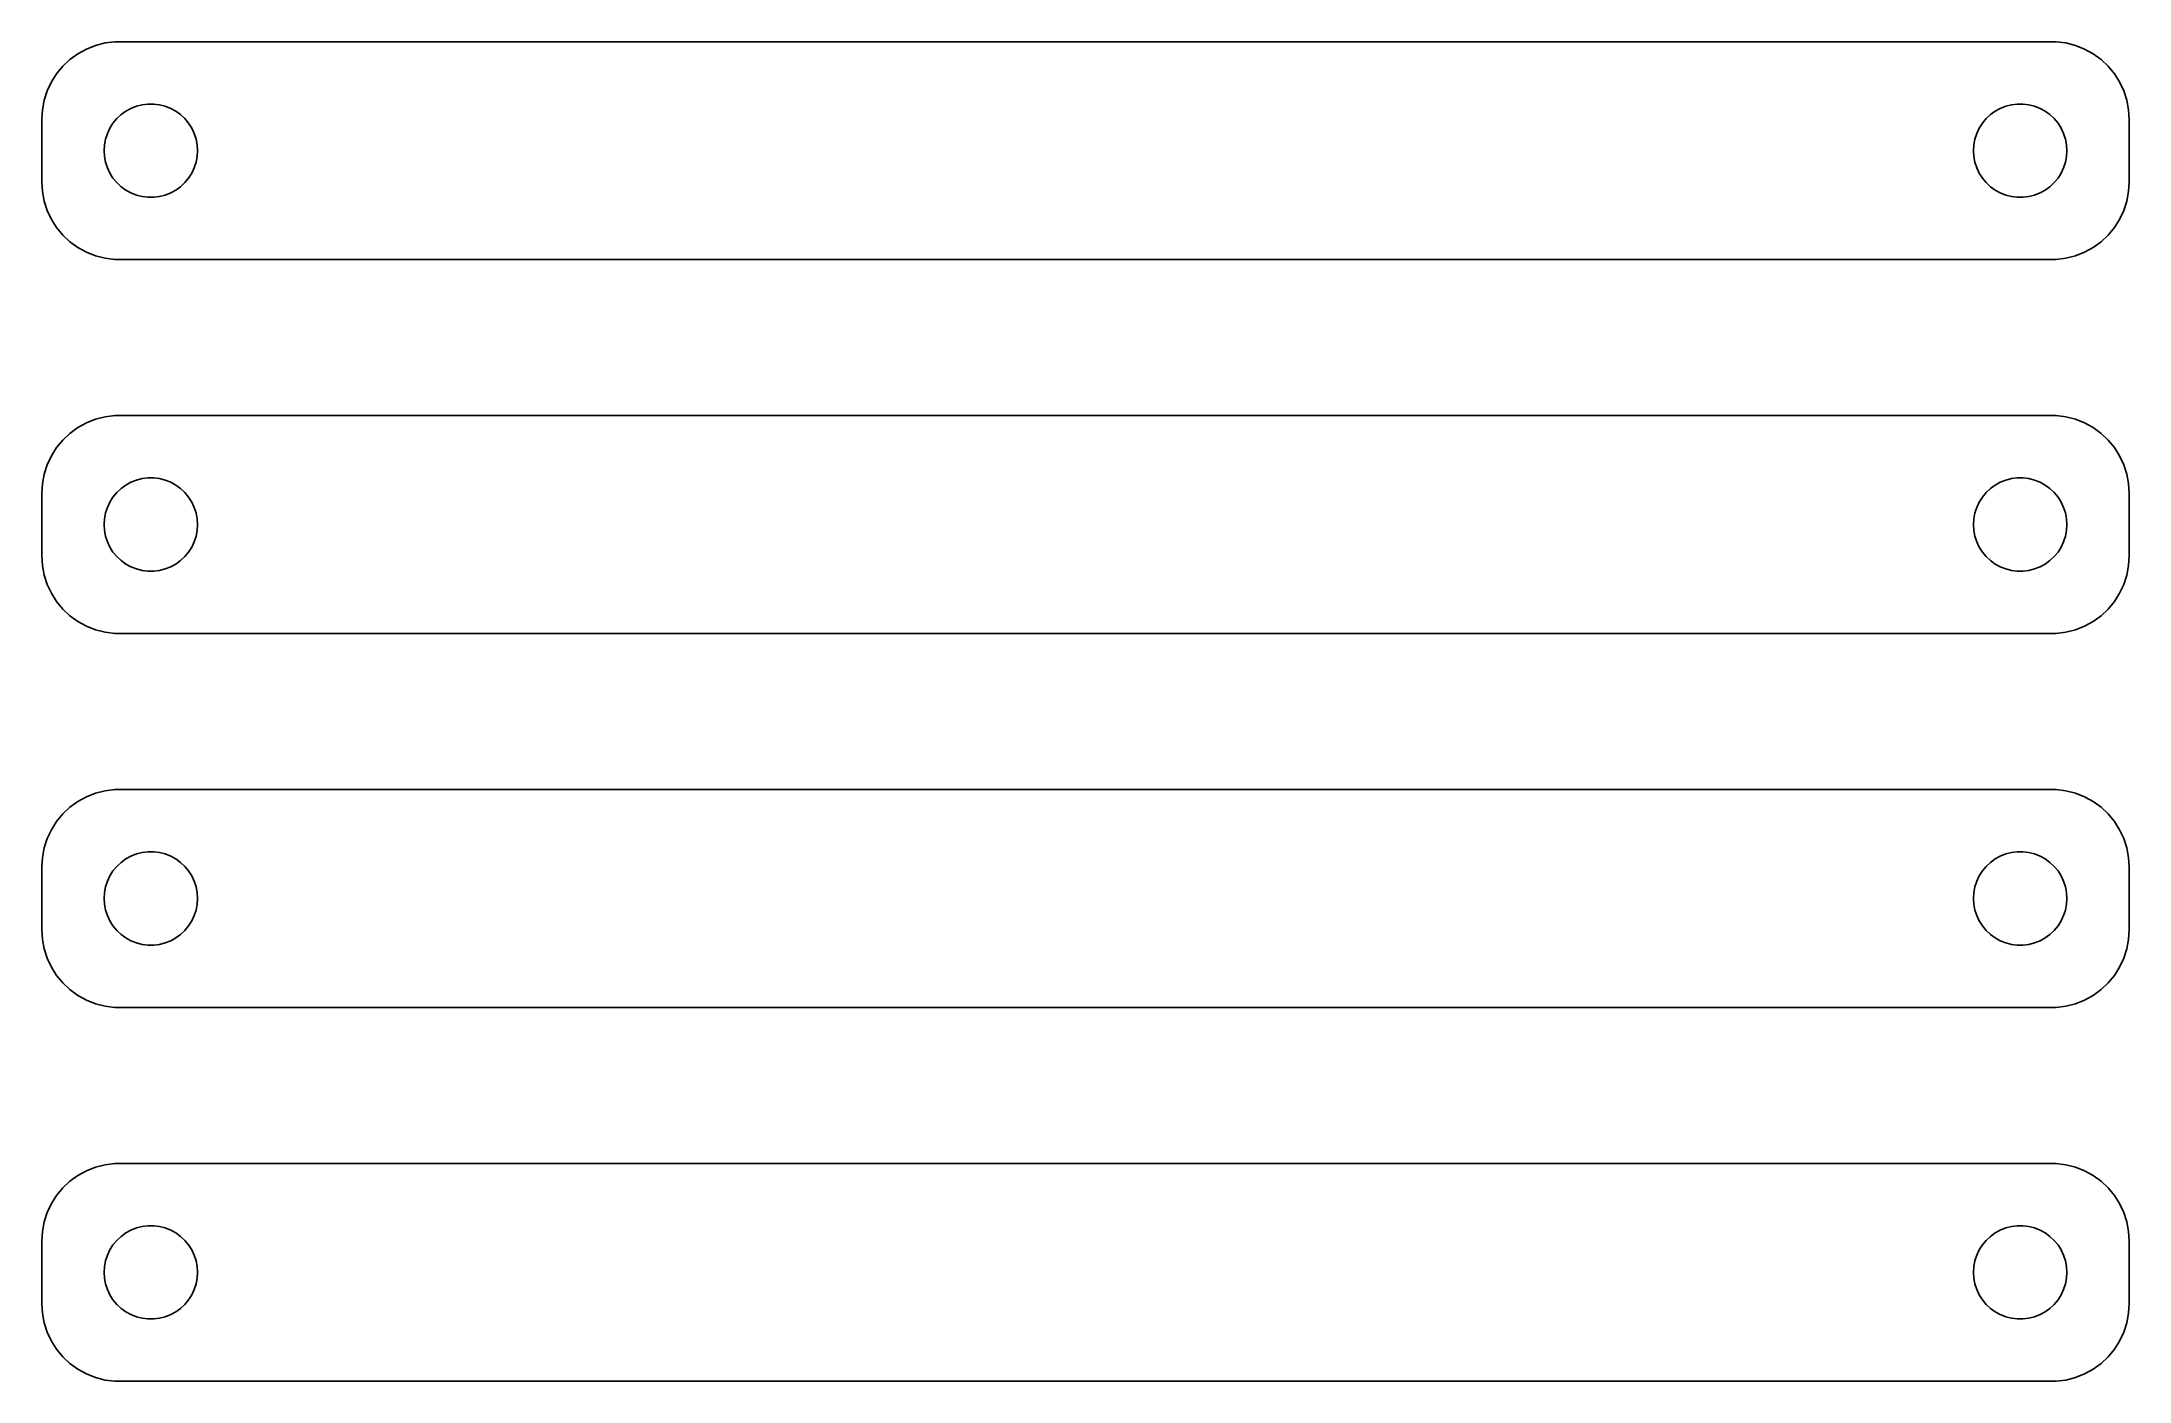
# Model space of a CAD drawing. Header units: metres. Extents: x -67 to 67, y 65 to 151.
import ezdxf

# ---------------------------------------------------------------- set-up
doc = ezdxf.new("R2010")
doc.units = ezdxf.units.M

msp = doc.modelspace()

# ---------------------------------------------------------------- linework, layer by layer
for p, q in [((-64.6791, 150.222), (-65.1871, 149.853)), ((-64.1289, 150.524), (-64.6791, 150.222)), ((-63.5451, 150.755), (-64.1289, 150.524)), ((-62.9369, 150.911), (-63.5451, 150.755)), ((-62.3139, 150.99), (-62.9369, 150.911)), ((62.3139, 150.99), (-62.3139, 150.99)), ((62.9369, 150.911), (62.3139, 150.99)), ((63.5451, 150.755), (62.9369, 150.911)), ((64.1289, 150.524), (63.5451, 150.755)), ((64.6791, 150.222), (64.1289, 150.524)), ((65.1871, 149.853), (64.6791, 150.222)), ((-66.0451, 148.939), (-66.3815, 148.409)), ((-65.6448, 149.423), (-66.0451, 148.939)), ((-65.1871, 149.853), (-65.6448, 149.423)), ((65.6448, 149.423), (65.1871, 149.853)), ((66.0451, 148.939), (65.6448, 149.423)), ((66.3815, 148.409), (66.0451, 148.939)), ((-66.6489, 147.841), (-66.8429, 147.243)), ((-66.3815, 148.409), (-66.6489, 147.841)), ((66.6489, 147.841), (66.3815, 148.409)), ((66.8429, 147.243), (66.6489, 147.841)), ((-66.9606, 146.627), (-67, 146)), ((-66.8429, 147.243), (-66.9606, 146.627)), ((-62.1869, 146.054), (-61.9123, 146.312)), ((-61.9123, 146.312), (-61.6075, 146.533)), ((-61.6075, 146.533), (-61.2773, 146.714)), ((-61.2773, 146.714), (-60.927, 146.853)), ((-60.927, 146.853), (-60.5621, 146.947)), ((-60.5621, 146.947), (-60.1884, 146.994)), ((-60.1884, 146.994), (-59.8116, 146.994)), ((-59.8116, 146.994), (-59.4379, 146.947)), ((-59.4379, 146.947), (-59.0729, 146.853)), ((-59.0729, 146.853), (-58.7227, 146.714)), ((-58.7227, 146.714), (-58.3925, 146.533)), ((-58.3925, 146.533), (-58.0877, 146.312)), ((-58.0877, 146.312), (-57.8131, 146.054)), ((57.8131, 146.054), (58.0877, 146.312)), ((58.0877, 146.312), (58.3925, 146.533)), ((58.3925, 146.533), (58.7227, 146.714)), ((58.7227, 146.714), (59.0729, 146.853)), ((59.0729, 146.853), (59.4379, 146.947)), ((59.4379, 146.947), (59.8116, 146.994)), ((59.8116, 146.994), (60.1884, 146.994)), ((60.1884, 146.994), (60.5621, 146.947)), ((60.5621, 146.947), (60.927, 146.853)), ((60.927, 146.853), (61.2773, 146.714)), ((61.2773, 146.714), (61.6075, 146.533)), ((61.6075, 146.533), (61.9123, 146.312)), ((61.9123, 146.312), (62.1869, 146.054)), ((66.9606, 146.627), (66.8429, 147.243)), ((67, 146), (66.9606, 146.627)), ((-67, 146), (-67, 142)), ((-62.9763, 144.376), (-62.9057, 144.746)), ((-62.9057, 144.746), (-62.7893, 145.104)), ((-62.7893, 145.104), (-62.6289, 145.445)), ((-62.6289, 145.445), (-62.427, 145.763)), ((-62.427, 145.763), (-62.1869, 146.054)), ((-57.8131, 146.054), (-57.5729, 145.763)), ((-57.5729, 145.763), (-57.3711, 145.445)), ((-57.3711, 145.445), (-57.2107, 145.104)), ((-57.2107, 145.104), (-57.0942, 144.746)), ((-57.0942, 144.746), (-57.0237, 144.376)), ((57.0237, 144.376), (57.0942, 144.746)), ((57.0942, 144.746), (57.2107, 145.104)), ((57.2107, 145.104), (57.3711, 145.445)), ((57.3711, 145.445), (57.5729, 145.763)), ((57.5729, 145.763), (57.8131, 146.054)), ((62.1869, 146.054), (62.427, 145.763)), ((62.427, 145.763), (62.6289, 145.445)), ((62.6289, 145.445), (62.7893, 145.104)), ((62.7893, 145.104), (62.9057, 144.746)), ((62.9057, 144.746), (62.9763, 144.376)), ((67, 142), (67, 146)), ((-63, 144), (-62.9763, 144.376)), ((-62.9763, 143.624), (-63, 144)), ((-62.9057, 143.254), (-62.9763, 143.624)), ((-57.0237, 143.624), (-57.0942, 143.254)), ((-57.0237, 144.376), (-57, 144)), ((-57, 144), (-57.0237, 143.624)), ((57, 144), (57.0237, 144.376)), ((57.0237, 143.624), (57, 144)), ((57.0942, 143.254), (57.0237, 143.624)), ((62.9763, 143.624), (62.9057, 143.254)), ((62.9763, 144.376), (63, 144)), ((63, 144), (62.9763, 143.624)), ((-62.7893, 142.896), (-62.9057, 143.254)), ((-62.6289, 142.555), (-62.7893, 142.896)), ((-62.427, 142.237), (-62.6289, 142.555)), ((-62.1869, 141.946), (-62.427, 142.237)), ((-57.5729, 142.237), (-57.8131, 141.946)), ((-57.3711, 142.555), (-57.5729, 142.237)), ((-57.2107, 142.896), (-57.3711, 142.555)), ((-57.0942, 143.254), (-57.2107, 142.896)), ((57.2107, 142.896), (57.0942, 143.254)), ((57.3711, 142.555), (57.2107, 142.896)), ((57.5729, 142.237), (57.3711, 142.555)), ((57.8131, 141.946), (57.5729, 142.237)), ((62.427, 142.237), (62.1869, 141.946)), ((62.6289, 142.555), (62.427, 142.237)), ((62.7893, 142.896), (62.6289, 142.555)), ((62.9057, 143.254), (62.7893, 142.896)), ((-67, 142), (-66.9606, 141.373)), ((-66.9606, 141.373), (-66.8429, 140.757)), ((-66.8429, 140.757), (-66.6489, 140.159)), ((-61.9123, 141.688), (-62.1869, 141.946)), ((-61.6075, 141.467), (-61.9123, 141.688)), ((-61.2773, 141.286), (-61.6075, 141.467)), ((-60.927, 141.147), (-61.2773, 141.286)), ((-60.5621, 141.053), (-60.927, 141.147)), ((-60.1884, 141.006), (-60.5621, 141.053)), ((-59.8116, 141.006), (-60.1884, 141.006)), ((-59.4379, 141.053), (-59.8116, 141.006)), ((-59.0729, 141.147), (-59.4379, 141.053)), ((-58.7227, 141.286), (-59.0729, 141.147)), ((-58.3925, 141.467), (-58.7227, 141.286)), ((-58.0877, 141.688), (-58.3925, 141.467)), ((-57.8131, 141.946), (-58.0877, 141.688)), ((58.0877, 141.688), (57.8131, 141.946)), ((58.3925, 141.467), (58.0877, 141.688)), ((58.7227, 141.286), (58.3925, 141.467)), ((59.0729, 141.147), (58.7227, 141.286)), ((59.4379, 141.053), (59.0729, 141.147)), ((59.8116, 141.006), (59.4379, 141.053)), ((60.1884, 141.006), (59.8116, 141.006)), ((60.5621, 141.053), (60.1884, 141.006)), ((60.927, 141.147), (60.5621, 141.053)), ((61.2773, 141.286), (60.927, 141.147)), ((61.6075, 141.467), (61.2773, 141.286)), ((61.9123, 141.688), (61.6075, 141.467)), ((62.1869, 141.946), (61.9123, 141.688)), ((66.6489, 140.159), (66.8429, 140.757)), ((66.8429, 140.757), (66.9606, 141.373)), ((66.9606, 141.373), (67, 142)), ((-66.6489, 140.159), (-66.3815, 139.591)), ((-66.3815, 139.591), (-66.0451, 139.061)), ((66.0451, 139.061), (66.3815, 139.591)), ((66.3815, 139.591), (66.6489, 140.159)), ((-66.0451, 139.061), (-65.6448, 138.577)), ((-65.6448, 138.577), (-65.1871, 138.147)), ((-65.1871, 138.147), (-64.6791, 137.778)), ((64.6791, 137.778), (65.1871, 138.147)), ((65.1871, 138.147), (65.6448, 138.577)), ((65.6448, 138.577), (66.0451, 139.061)), ((-64.6791, 137.778), (-64.1289, 137.476)), ((-64.1289, 137.476), (-63.5451, 137.245)), ((-63.5451, 137.245), (-62.9369, 137.089)), ((-62.9369, 137.089), (-62.3139, 137.01)), ((-62.3139, 137.01), (62.3139, 137.01)), ((62.3139, 137.01), (62.9369, 137.089)), ((62.9369, 137.089), (63.5451, 137.245)), ((63.5451, 137.245), (64.1289, 137.476)), ((64.1289, 137.476), (64.6791, 137.778)), ((-64.6791, 126.222), (-65.1871, 125.853)), ((-64.1289, 126.524), (-64.6791, 126.222)), ((-63.5451, 126.755), (-64.1289, 126.524)), ((-62.9369, 126.911), (-63.5451, 126.755)), ((-62.3139, 126.99), (-62.9369, 126.911)), ((62.3139, 126.99), (-62.3139, 126.99)), ((62.9369, 126.911), (62.3139, 126.99)), ((63.5451, 126.755), (62.9369, 126.911)), ((64.1289, 126.524), (63.5451, 126.755)), ((64.6791, 126.222), (64.1289, 126.524)), ((65.1871, 125.853), (64.6791, 126.222)), ((-66.0451, 124.939), (-66.3815, 124.409)), ((-65.6448, 125.423), (-66.0451, 124.939)), ((-65.1871, 125.853), (-65.6448, 125.423)), ((65.6448, 125.423), (65.1871, 125.853)), ((66.0451, 124.939), (65.6448, 125.423)), ((66.3815, 124.409), (66.0451, 124.939)), ((-66.6489, 123.841), (-66.8429, 123.243)), ((-66.3815, 124.409), (-66.6489, 123.841)), ((66.6489, 123.841), (66.3815, 124.409)), ((66.8429, 123.243), (66.6489, 123.841)), ((-66.9606, 122.627), (-67, 122)), ((-67, 122), (-67, 118)), ((-66.8429, 123.243), (-66.9606, 122.627)), ((-62.427, 121.763), (-62.1869, 122.054)), ((-62.1869, 122.054), (-61.9123, 122.312)), ((-61.9123, 122.312), (-61.6075, 122.533)), ((-61.6075, 122.533), (-61.2773, 122.714)), ((-61.2773, 122.714), (-60.927, 122.853)), ((-60.927, 122.853), (-60.5621, 122.947)), ((-60.5621, 122.947), (-60.1884, 122.994)), ((-60.1884, 122.994), (-59.8116, 122.994)), ((-59.8116, 122.994), (-59.4379, 122.947)), ((-59.4379, 122.947), (-59.0729, 122.853)), ((-59.0729, 122.853), (-58.7227, 122.714)), ((-58.7227, 122.714), (-58.3925, 122.533)), ((-58.3925, 122.533), (-58.0877, 122.312)), ((-58.0877, 122.312), (-57.8131, 122.054)), ((-57.8131, 122.054), (-57.5729, 121.763)), ((57.5729, 121.763), (57.8131, 122.054)), ((57.8131, 122.054), (58.0877, 122.312)), ((58.0877, 122.312), (58.3925, 122.533)), ((58.3925, 122.533), (58.7227, 122.714)), ((58.7227, 122.714), (59.0729, 122.853)), ((59.0729, 122.853), (59.4379, 122.947)), ((59.4379, 122.947), (59.8116, 122.994)), ((59.8116, 122.994), (60.1884, 122.994)), ((60.1884, 122.994), (60.5621, 122.947)), ((60.5621, 122.947), (60.927, 122.853)), ((60.927, 122.853), (61.2773, 122.714)), ((61.2773, 122.714), (61.6075, 122.533)), ((61.6075, 122.533), (61.9123, 122.312)), ((61.9123, 122.312), (62.1869, 122.054)), ((62.1869, 122.054), (62.427, 121.763)), ((66.9606, 122.627), (66.8429, 123.243)), ((67, 122), (66.9606, 122.627)), ((67, 118), (67, 122)), ((-62.9763, 120.376), (-62.9057, 120.746)), ((-62.9057, 120.746), (-62.7893, 121.104)), ((-62.7893, 121.104), (-62.6289, 121.445)), ((-62.6289, 121.445), (-62.427, 121.763)), ((-57.5729, 121.763), (-57.3711, 121.445)), ((-57.3711, 121.445), (-57.2107, 121.104)), ((-57.2107, 121.104), (-57.0942, 120.746)), ((-57.0942, 120.746), (-57.0237, 120.376)), ((57.0237, 120.376), (57.0942, 120.746)), ((57.0942, 120.746), (57.2107, 121.104)), ((57.2107, 121.104), (57.3711, 121.445)), ((57.3711, 121.445), (57.5729, 121.763)), ((62.427, 121.763), (62.6289, 121.445)), ((62.6289, 121.445), (62.7893, 121.104)), ((62.7893, 121.104), (62.9057, 120.746)), ((62.9057, 120.746), (62.9763, 120.376)), ((-63, 120), (-62.9763, 120.376)), ((-62.9763, 119.624), (-63, 120)), ((-62.9057, 119.254), (-62.9763, 119.624)), ((-57.0237, 119.624), (-57.0942, 119.254)), ((-57.0237, 120.376), (-57, 120)), ((-57, 120), (-57.0237, 119.624)), ((57, 120), (57.0237, 120.376)), ((57.0237, 119.624), (57, 120)), ((57.0942, 119.254), (57.0237, 119.624)), ((62.9763, 119.624), (62.9057, 119.254)), ((62.9763, 120.376), (63, 120)), ((63, 120), (62.9763, 119.624)), ((-67, 118), (-66.9606, 117.373)), ((-62.7893, 118.896), (-62.9057, 119.254)), ((-62.6289, 118.555), (-62.7893, 118.896)), ((-62.427, 118.237), (-62.6289, 118.555)), ((-62.1869, 117.946), (-62.427, 118.237)), ((-61.9123, 117.688), (-62.1869, 117.946)), ((-57.8131, 117.946), (-58.0877, 117.688)), ((-57.5729, 118.237), (-57.8131, 117.946)), ((-57.3711, 118.555), (-57.5729, 118.237)), ((-57.2107, 118.896), (-57.3711, 118.555)), ((-57.0942, 119.254), (-57.2107, 118.896)), ((57.2107, 118.896), (57.0942, 119.254)), ((57.3711, 118.555), (57.2107, 118.896)), ((57.5729, 118.237), (57.3711, 118.555)), ((57.8131, 117.946), (57.5729, 118.237)), ((58.0877, 117.688), (57.8131, 117.946)), ((62.1869, 117.946), (61.9123, 117.688)), ((62.427, 118.237), (62.1869, 117.946)), ((62.6289, 118.555), (62.427, 118.237)), ((62.7893, 118.896), (62.6289, 118.555)), ((62.9057, 119.254), (62.7893, 118.896)), ((66.9606, 117.373), (67, 118)), ((-66.9606, 117.373), (-66.8429, 116.757)), ((-66.8429, 116.757), (-66.6489, 116.159)), ((-61.6075, 117.467), (-61.9123, 117.688)), ((-61.2773, 117.286), (-61.6075, 117.467)), ((-60.927, 117.147), (-61.2773, 117.286)), ((-60.5621, 117.053), (-60.927, 117.147)), ((-60.1884, 117.006), (-60.5621, 117.053)), ((-59.8116, 117.006), (-60.1884, 117.006)), ((-59.4379, 117.053), (-59.8116, 117.006)), ((-59.0729, 117.147), (-59.4379, 117.053)), ((-58.7227, 117.286), (-59.0729, 117.147)), ((-58.3925, 117.467), (-58.7227, 117.286)), ((-58.0877, 117.688), (-58.3925, 117.467)), ((58.3925, 117.467), (58.0877, 117.688)), ((58.7227, 117.286), (58.3925, 117.467)), ((59.0729, 117.147), (58.7227, 117.286)), ((59.4379, 117.053), (59.0729, 117.147)), ((59.8116, 117.006), (59.4379, 117.053)), ((60.1884, 117.006), (59.8116, 117.006)), ((60.5621, 117.053), (60.1884, 117.006)), ((60.927, 117.147), (60.5621, 117.053)), ((61.2773, 117.286), (60.927, 117.147)), ((61.6075, 117.467), (61.2773, 117.286)), ((61.9123, 117.688), (61.6075, 117.467)), ((66.6489, 116.159), (66.8429, 116.757)), ((66.8429, 116.757), (66.9606, 117.373)), ((-66.6489, 116.159), (-66.3815, 115.591)), ((-66.3815, 115.591), (-66.0451, 115.061)), ((66.0451, 115.061), (66.3815, 115.591)), ((66.3815, 115.591), (66.6489, 116.159)), ((-66.0451, 115.061), (-65.6448, 114.577)), ((-65.6448, 114.577), (-65.1871, 114.147)), ((-65.1871, 114.147), (-64.6791, 113.778)), ((64.6791, 113.778), (65.1871, 114.147)), ((65.1871, 114.147), (65.6448, 114.577)), ((65.6448, 114.577), (66.0451, 115.061)), ((-64.6791, 113.778), (-64.1289, 113.476)), ((-64.1289, 113.476), (-63.5451, 113.245)), ((-63.5451, 113.245), (-62.9369, 113.089)), ((-62.9369, 113.089), (-62.3139, 113.01)), ((-62.3139, 113.01), (62.3139, 113.01)), ((62.3139, 113.01), (62.9369, 113.089)), ((62.9369, 113.089), (63.5451, 113.245)), ((63.5451, 113.245), (64.1289, 113.476)), ((64.1289, 113.476), (64.6791, 113.778)), ((-65.1871, 101.853), (-65.6448, 101.423)), ((-64.6791, 102.222), (-65.1871, 101.853)), ((-64.1289, 102.524), (-64.6791, 102.222)), ((-63.5451, 102.755), (-64.1289, 102.524)), ((-62.9369, 102.911), (-63.5451, 102.755)), ((-62.3139, 102.99), (-62.9369, 102.911)), ((62.3139, 102.99), (-62.3139, 102.99)), ((62.9369, 102.911), (62.3139, 102.99)), ((63.5451, 102.755), (62.9369, 102.911)), ((64.1289, 102.524), (63.5451, 102.755)), ((64.6791, 102.222), (64.1289, 102.524)), ((65.1871, 101.853), (64.6791, 102.222)), ((65.6448, 101.423), (65.1871, 101.853)), ((-66.0451, 100.939), (-66.3815, 100.409)), ((-65.6448, 101.423), (-66.0451, 100.939)), ((66.0451, 100.939), (65.6448, 101.423)), ((66.3815, 100.409), (66.0451, 100.939)), ((-66.8429, 99.2434), (-66.9606, 98.6267)), ((-66.6489, 99.8406), (-66.8429, 99.2434)), ((-66.3815, 100.409), (-66.6489, 99.8406)), ((66.6489, 99.8406), (66.3815, 100.409)), ((66.8429, 99.2434), (66.6489, 99.8406)), ((66.9606, 98.6267), (66.8429, 99.2434)), ((-66.9606, 98.6267), (-67, 98)), ((-67, 98), (-67, 94)), ((-62.427, 97.7634), (-62.1869, 98.0536)), ((-62.1869, 98.0536), (-61.9123, 98.3115)), ((-61.9123, 98.3115), (-61.6075, 98.533)), ((-61.6075, 98.533), (-61.2773, 98.7145)), ((-61.2773, 98.7145), (-60.927, 98.8532)), ((-60.927, 98.8532), (-60.5621, 98.9469)), ((-60.5621, 98.9469), (-60.1884, 98.9941)), ((-60.1884, 98.9941), (-59.8116, 98.9941)), ((-59.8116, 98.9941), (-59.4379, 98.9469)), ((-59.4379, 98.9469), (-59.0729, 98.8532)), ((-59.0729, 98.8532), (-58.7227, 98.7145)), ((-58.7227, 98.7145), (-58.3925, 98.533)), ((-58.3925, 98.533), (-58.0877, 98.3115)), ((-58.0877, 98.3115), (-57.8131, 98.0536)), ((-57.8131, 98.0536), (-57.5729, 97.7634)), ((57.5729, 97.7634), (57.8131, 98.0536)), ((57.8131, 98.0536), (58.0877, 98.3115)), ((58.0877, 98.3115), (58.3925, 98.533)), ((58.3925, 98.533), (58.7227, 98.7145)), ((58.7227, 98.7145), (59.0729, 98.8532)), ((59.0729, 98.8532), (59.4379, 98.9469)), ((59.4379, 98.9469), (59.8116, 98.9941)), ((59.8116, 98.9941), (60.1884, 98.9941)), ((60.1884, 98.9941), (60.5621, 98.9469)), ((60.5621, 98.9469), (60.927, 98.8532)), ((60.927, 98.8532), (61.2773, 98.7145)), ((61.2773, 98.7145), (61.6075, 98.533)), ((61.6075, 98.533), (61.9123, 98.3115)), ((61.9123, 98.3115), (62.1869, 98.0536)), ((62.1869, 98.0536), (62.427, 97.7634)), ((67, 98), (66.9606, 98.6267)), ((67, 94), (67, 98)), ((-62.9763, 96.376), (-62.9057, 96.7461)), ((-62.9057, 96.7461), (-62.7893, 97.1044)), ((-62.7893, 97.1044), (-62.6289, 97.4453)), ((-62.6289, 97.4453), (-62.427, 97.7634)), ((-57.5729, 97.7634), (-57.3711, 97.4453)), ((-57.3711, 97.4453), (-57.2107, 97.1044)), ((-57.2107, 97.1044), (-57.0942, 96.7461)), ((-57.0942, 96.7461), (-57.0237, 96.376)), ((57.0237, 96.376), (57.0942, 96.7461)), ((57.0942, 96.7461), (57.2107, 97.1044)), ((57.2107, 97.1044), (57.3711, 97.4453)), ((57.3711, 97.4453), (57.5729, 97.7634)), ((62.427, 97.7634), (62.6289, 97.4453)), ((62.6289, 97.4453), (62.7893, 97.1044)), ((62.7893, 97.1044), (62.9057, 96.7461)), ((62.9057, 96.7461), (62.9763, 96.376)), ((-63, 96), (-62.9763, 96.376)), ((-62.9763, 95.624), (-63, 96)), ((-62.9057, 95.2539), (-62.9763, 95.624)), ((-62.7893, 94.8956), (-62.9057, 95.2539)), ((-57.0942, 95.2539), (-57.2107, 94.8956)), ((-57.0237, 95.624), (-57.0942, 95.2539)), ((-57.0237, 96.376), (-57, 96)), ((-57, 96), (-57.0237, 95.624)), ((57, 96), (57.0237, 96.376)), ((57.0237, 95.624), (57, 96)), ((57.0942, 95.2539), (57.0237, 95.624)), ((57.2107, 94.8956), (57.0942, 95.2539)), ((62.9057, 95.2539), (62.7893, 94.8956)), ((62.9763, 95.624), (62.9057, 95.2539)), ((62.9763, 96.376), (63, 96)), ((63, 96), (62.9763, 95.624)), ((-67, 94), (-66.9606, 93.3733)), ((-62.6289, 94.5547), (-62.7893, 94.8956)), ((-62.427, 94.2366), (-62.6289, 94.5547)), ((-62.1869, 93.9464), (-62.427, 94.2366)), ((-61.9123, 93.6885), (-62.1869, 93.9464)), ((-57.8131, 93.9464), (-58.0877, 93.6885)), ((-57.5729, 94.2366), (-57.8131, 93.9464)), ((-57.3711, 94.5547), (-57.5729, 94.2366)), ((-57.2107, 94.8956), (-57.3711, 94.5547)), ((57.3711, 94.5547), (57.2107, 94.8956)), ((57.5729, 94.2366), (57.3711, 94.5547)), ((57.8131, 93.9464), (57.5729, 94.2366)), ((58.0877, 93.6885), (57.8131, 93.9464)), ((62.1869, 93.9464), (61.9123, 93.6885)), ((62.427, 94.2366), (62.1869, 93.9464)), ((62.6289, 94.5547), (62.427, 94.2366)), ((62.7893, 94.8956), (62.6289, 94.5547)), ((66.9606, 93.3733), (67, 94)), ((-66.9606, 93.3733), (-66.8429, 92.7566)), ((-66.8429, 92.7566), (-66.6489, 92.1594)), ((-61.6075, 93.467), (-61.9123, 93.6885)), ((-61.2773, 93.2855), (-61.6075, 93.467)), ((-60.927, 93.1468), (-61.2773, 93.2855)), ((-60.5621, 93.0531), (-60.927, 93.1468)), ((-60.1884, 93.0059), (-60.5621, 93.0531)), ((-59.8116, 93.0059), (-60.1884, 93.0059)), ((-59.4379, 93.0531), (-59.8116, 93.0059)), ((-59.0729, 93.1468), (-59.4379, 93.0531)), ((-58.7227, 93.2855), (-59.0729, 93.1468)), ((-58.3925, 93.467), (-58.7227, 93.2855)), ((-58.0877, 93.6885), (-58.3925, 93.467)), ((58.3925, 93.467), (58.0877, 93.6885)), ((58.7227, 93.2855), (58.3925, 93.467)), ((59.0729, 93.1468), (58.7227, 93.2855)), ((59.4379, 93.0531), (59.0729, 93.1468)), ((59.8116, 93.0059), (59.4379, 93.0531)), ((60.1884, 93.0059), (59.8116, 93.0059)), ((60.5621, 93.0531), (60.1884, 93.0059)), ((60.927, 93.1468), (60.5621, 93.0531)), ((61.2773, 93.2855), (60.927, 93.1468)), ((61.6075, 93.467), (61.2773, 93.2855)), ((61.9123, 93.6885), (61.6075, 93.467)), ((66.6489, 92.1594), (66.8429, 92.7566)), ((66.8429, 92.7566), (66.9606, 93.3733)), ((-66.6489, 92.1594), (-66.3815, 91.5912)), ((-66.3815, 91.5912), (-66.0451, 91.0611)), ((66.0451, 91.0611), (66.3815, 91.5912)), ((66.3815, 91.5912), (66.6489, 92.1594)), ((-66.0451, 91.0611), (-65.6448, 90.5773)), ((-65.6448, 90.5773), (-65.1871, 90.1474)), ((-65.1871, 90.1474), (-64.6791, 89.7784)), ((64.6791, 89.7784), (65.1871, 90.1474)), ((65.1871, 90.1474), (65.6448, 90.5773)), ((65.6448, 90.5773), (66.0451, 91.0611)), ((-64.6791, 89.7784), (-64.1289, 89.4759)), ((-64.1289, 89.4759), (-63.5451, 89.2447)), ((-63.5451, 89.2447), (-62.9369, 89.0886)), ((-62.9369, 89.0886), (-62.3139, 89.0099)), ((-62.3139, 89.0099), (62.3139, 89.0099)), ((62.3139, 89.0099), (62.9369, 89.0886)), ((62.9369, 89.0886), (63.5451, 89.2447)), ((63.5451, 89.2447), (64.1289, 89.4759)), ((64.1289, 89.4759), (64.6791, 89.7784)), ((-65.1871, 77.8526), (-65.6448, 77.4227)), ((-64.6791, 78.2216), (-65.1871, 77.8526)), ((-64.1289, 78.5241), (-64.6791, 78.2216)), ((-63.5451, 78.7553), (-64.1289, 78.5241)), ((-62.9369, 78.9114), (-63.5451, 78.7553)), ((-62.3139, 78.9901), (-62.9369, 78.9114)), ((62.3139, 78.9901), (-62.3139, 78.9901)), ((62.9369, 78.9114), (62.3139, 78.9901)), ((63.5451, 78.7553), (62.9369, 78.9114)), ((64.1289, 78.5241), (63.5451, 78.7553)), ((64.6791, 78.2216), (64.1289, 78.5241)), ((65.1871, 77.8526), (64.6791, 78.2216)), ((65.6448, 77.4227), (65.1871, 77.8526)), ((-66.3815, 76.4088), (-66.6489, 75.8406)), ((-66.0451, 76.9389), (-66.3815, 76.4088)), ((-65.6448, 77.4227), (-66.0451, 76.9389)), ((66.0451, 76.9389), (65.6448, 77.4227)), ((66.3815, 76.4088), (66.0451, 76.9389)), ((66.6489, 75.8406), (66.3815, 76.4088)), ((-66.8429, 75.2434), (-66.9606, 74.6267)), ((-66.6489, 75.8406), (-66.8429, 75.2434)), ((66.8429, 75.2434), (66.6489, 75.8406)), ((66.9606, 74.6267), (66.8429, 75.2434)), ((-66.9606, 74.6267), (-67, 74)), ((-67, 74), (-67, 70)), ((-62.6289, 73.4453), (-62.427, 73.7634)), ((-62.427, 73.7634), (-62.1869, 74.0536)), ((-62.1869, 74.0536), (-61.9123, 74.3115)), ((-61.9123, 74.3115), (-61.6075, 74.533)), ((-61.6075, 74.533), (-61.2773, 74.7145)), ((-61.2773, 74.7145), (-60.927, 74.8532)), ((-60.927, 74.8532), (-60.5621, 74.9469)), ((-60.5621, 74.9469), (-60.1884, 74.9941)), ((-60.1884, 74.9941), (-59.8116, 74.9941)), ((-59.8116, 74.9941), (-59.4379, 74.9469)), ((-59.4379, 74.9469), (-59.0729, 74.8532)), ((-59.0729, 74.8532), (-58.7227, 74.7145)), ((-58.7227, 74.7145), (-58.3925, 74.533)), ((-58.3925, 74.533), (-58.0877, 74.3115)), ((-58.0877, 74.3115), (-57.8131, 74.0536)), ((-57.8131, 74.0536), (-57.5729, 73.7634)), ((-57.5729, 73.7634), (-57.3711, 73.4453)), ((57.3711, 73.4453), (57.5729, 73.7634)), ((57.5729, 73.7634), (57.8131, 74.0536)), ((57.8131, 74.0536), (58.0877, 74.3115)), ((58.0877, 74.3115), (58.3925, 74.533)), ((58.3925, 74.533), (58.7227, 74.7145)), ((58.7227, 74.7145), (59.0729, 74.8532)), ((59.0729, 74.8532), (59.4379, 74.9469)), ((59.4379, 74.9469), (59.8116, 74.9941)), ((59.8116, 74.9941), (60.1884, 74.9941)), ((60.1884, 74.9941), (60.5621, 74.9469)), ((60.5621, 74.9469), (60.927, 74.8532)), ((60.927, 74.8532), (61.2773, 74.7145)), ((61.2773, 74.7145), (61.6075, 74.533)), ((61.6075, 74.533), (61.9123, 74.3115)), ((61.9123, 74.3115), (62.1869, 74.0536)), ((62.1869, 74.0536), (62.427, 73.7634)), ((62.427, 73.7634), (62.6289, 73.4453)), ((67, 74), (66.9606, 74.6267)), ((67, 70), (67, 74)), ((-63, 72), (-62.9763, 72.376)), ((-62.9763, 72.376), (-62.9057, 72.7461)), ((-62.9057, 72.7461), (-62.7893, 73.1044)), ((-62.7893, 73.1044), (-62.6289, 73.4453)), ((-57.3711, 73.4453), (-57.2107, 73.1044)), ((-57.2107, 73.1044), (-57.0942, 72.7461)), ((-57.0942, 72.7461), (-57.0237, 72.376)), ((-57.0237, 72.376), (-57, 72)), ((57, 72), (57.0237, 72.376)), ((57.0237, 72.376), (57.0942, 72.7461)), ((57.0942, 72.7461), (57.2107, 73.1044)), ((57.2107, 73.1044), (57.3711, 73.4453)), ((62.6289, 73.4453), (62.7893, 73.1044)), ((62.7893, 73.1044), (62.9057, 72.7461)), ((62.9057, 72.7461), (62.9763, 72.376)), ((62.9763, 72.376), (63, 72)), ((-62.9763, 71.624), (-63, 72)), ((-62.9057, 71.2539), (-62.9763, 71.624)), ((-62.7893, 70.8956), (-62.9057, 71.2539)), ((-57.0942, 71.2539), (-57.2107, 70.8956)), ((-57.0237, 71.624), (-57.0942, 71.2539)), ((-57, 72), (-57.0237, 71.624)), ((57.0237, 71.624), (57, 72)), ((57.0942, 71.2539), (57.0237, 71.624)), ((57.2107, 70.8956), (57.0942, 71.2539)), ((62.9057, 71.2539), (62.7893, 70.8956)), ((62.9763, 71.624), (62.9057, 71.2539)), ((63, 72), (62.9763, 71.624)), ((-67, 70), (-66.9606, 69.3733)), ((-62.6289, 70.5547), (-62.7893, 70.8956)), ((-62.427, 70.2366), (-62.6289, 70.5547)), ((-62.1869, 69.9464), (-62.427, 70.2366)), ((-61.9123, 69.6885), (-62.1869, 69.9464)), ((-61.6075, 69.467), (-61.9123, 69.6885)), ((-58.0877, 69.6885), (-58.3925, 69.467)), ((-57.8131, 69.9464), (-58.0877, 69.6885)), ((-57.5729, 70.2366), (-57.8131, 69.9464)), ((-57.3711, 70.5547), (-57.5729, 70.2366)), ((-57.2107, 70.8956), (-57.3711, 70.5547)), ((57.3711, 70.5547), (57.2107, 70.8956)), ((57.5729, 70.2366), (57.3711, 70.5547)), ((57.8131, 69.9464), (57.5729, 70.2366)), ((58.0877, 69.6885), (57.8131, 69.9464)), ((58.3925, 69.467), (58.0877, 69.6885)), ((61.9123, 69.6885), (61.6075, 69.467)), ((62.1869, 69.9464), (61.9123, 69.6885)), ((62.427, 70.2366), (62.1869, 69.9464)), ((62.6289, 70.5547), (62.427, 70.2366)), ((62.7893, 70.8956), (62.6289, 70.5547)), ((66.9606, 69.3733), (67, 70)), ((-66.9606, 69.3733), (-66.8429, 68.7566)), ((-66.8429, 68.7566), (-66.6489, 68.1594)), ((-61.2773, 69.2855), (-61.6075, 69.467)), ((-60.927, 69.1468), (-61.2773, 69.2855)), ((-60.5621, 69.0531), (-60.927, 69.1468)), ((-60.1884, 69.0059), (-60.5621, 69.0531)), ((-59.8116, 69.0059), (-60.1884, 69.0059)), ((-59.4379, 69.0531), (-59.8116, 69.0059)), ((-59.0729, 69.1468), (-59.4379, 69.0531)), ((-58.7227, 69.2855), (-59.0729, 69.1468)), ((-58.3925, 69.467), (-58.7227, 69.2855)), ((58.7227, 69.2855), (58.3925, 69.467)), ((59.0729, 69.1468), (58.7227, 69.2855)), ((59.4379, 69.0531), (59.0729, 69.1468)), ((59.8116, 69.0059), (59.4379, 69.0531)), ((60.1884, 69.0059), (59.8116, 69.0059)), ((60.5621, 69.0531), (60.1884, 69.0059)), ((60.927, 69.1468), (60.5621, 69.0531)), ((61.2773, 69.2855), (60.927, 69.1468)), ((61.6075, 69.467), (61.2773, 69.2855)), ((66.6489, 68.1594), (66.8429, 68.7566)), ((66.8429, 68.7566), (66.9606, 69.3733)), ((-66.6489, 68.1594), (-66.3815, 67.5912)), ((-66.3815, 67.5912), (-66.0451, 67.0611)), ((-66.0451, 67.0611), (-65.6448, 66.5773)), ((65.6448, 66.5773), (66.0451, 67.0611)), ((66.0451, 67.0611), (66.3815, 67.5912)), ((66.3815, 67.5912), (66.6489, 68.1594)), ((-65.6448, 66.5773), (-65.1871, 66.1474)), ((-65.1871, 66.1474), (-64.6791, 65.7784)), ((-64.6791, 65.7784), (-64.1289, 65.4759)), ((64.1289, 65.4759), (64.6791, 65.7784)), ((64.6791, 65.7784), (65.1871, 66.1474)), ((65.1871, 66.1474), (65.6448, 66.5773)), ((-64.1289, 65.4759), (-63.5451, 65.2447)), ((-63.5451, 65.2447), (-62.9369, 65.0886)), ((-62.9369, 65.0886), (-62.3139, 65.0099)), ((-62.3139, 65.0099), (62.3139, 65.0099)), ((62.3139, 65.0099), (62.9369, 65.0886)), ((62.9369, 65.0886), (63.5451, 65.2447)), ((63.5451, 65.2447), (64.1289, 65.4759))]:
    msp.add_line(p, q)

doc.saveas('drawing.dxf')
